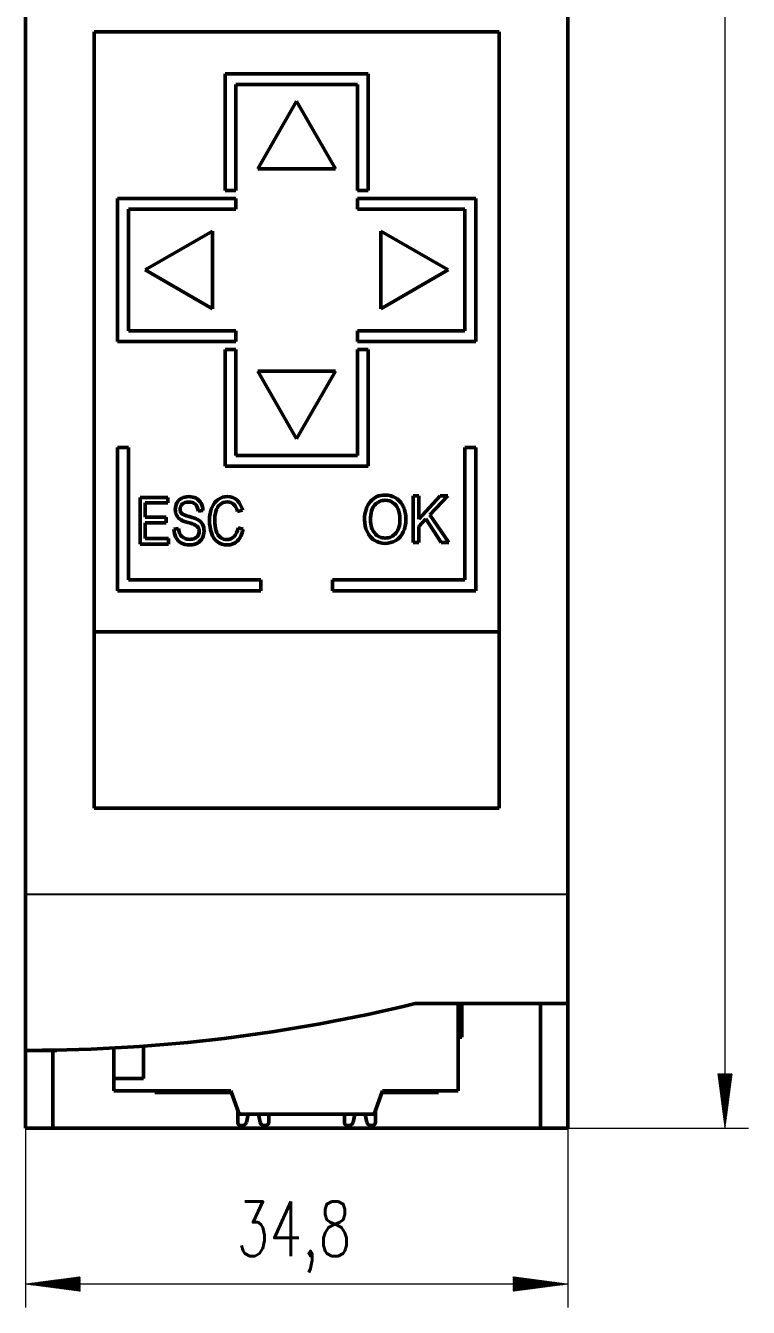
# Model space of a CAD drawing. Header units: millimetres. Extents: x 0 to 841, y 0 to 594.
# Drawn here: x 446 to 492.4, y 153.4 to 235.7 of the extents above; entities that cross this region are included whole.
import ezdxf

# ---------------------------------------------------------------- set-up
doc = ezdxf.new("R2010")
doc.units = ezdxf.units.MM
doc.layers.add('1', color=7, linetype='Continuous')
doc.layers.add('106', color=7, linetype='Continuous')
doc.styles.add('latin_extended', font='simplex.shx')

msp = doc.modelspace()

# ---------------------------------------------------------------- hatches: boundary and pattern name
at = {"layer": '106', "linetype": 'Continuous', "lineweight": 13}
h = msp.add_hatch(dxfattribs=at)
h.set_pattern_fill('ANSI31', scale=0.0062, style=0)
h.paths.add_polyline_path([(490.868, 164.937), (490.407, 168.437), (491.328, 168.437)], flags=0)
h = msp.add_hatch(dxfattribs=at)
h.set_pattern_fill('ANSI31', scale=0.0062, style=0)
h.paths.add_polyline_path([(445.968, 154.937), (449.468, 155.398), (449.468, 154.476)], flags=0)
h = msp.add_hatch(dxfattribs=at)
h.set_pattern_fill('ANSI31', scale=0.0062, style=0)
h.paths.add_polyline_path([(480.768, 154.937), (477.268, 154.476), (477.268, 155.398)], flags=0)

# ---------------------------------------------------------------- linework, layer by layer
at = {"layer": '1', "color": 7, "linetype": 'Continuous', "lineweight": 50}
for p, q in [((445.968, 179.937), (445.968, 245.087)), ((480.768, 179.937), (480.768, 245.087)), ((450.368, 185.487), (450.368, 235.337)), ((450.368, 235.337), (476.368, 235.337)), ((476.368, 235.337), (476.368, 185.487)), ((458.768, 232.637), (467.968, 232.637)), ((458.768, 225.137), (458.768, 232.637)), ((467.968, 232.637), (467.968, 225.137)), ((467.268, 231.937), (459.468, 231.937)), ((459.468, 231.937), (459.468, 225.137)), ((467.268, 225.137), (467.268, 231.937)), ((463.368, 230.867), (460.868, 226.537)), ((465.868, 226.537), (463.368, 230.867)), ((460.868, 226.537), (465.868, 226.537)), ((459.468, 225.137), (458.768, 225.137)), ((467.968, 225.137), (467.268, 225.137)), ((451.868, 224.637), (451.868, 215.437)), ((459.468, 224.637), (451.868, 224.637)), ((452.568, 216.137), (452.568, 223.937)), ((452.568, 223.937), (459.468, 223.937)), ((459.468, 223.937), (459.468, 224.637)), ((467.268, 224.637), (474.868, 224.637)), ((467.268, 223.937), (467.268, 224.637)), ((474.168, 223.937), (467.268, 223.937)), ((474.168, 216.137), (474.168, 223.937)), ((474.868, 224.637), (474.868, 215.437)), ((457.968, 222.537), (453.638, 220.037)), ((457.968, 217.537), (457.968, 222.537)), ((473.098, 220.037), (468.768, 222.537)), ((468.768, 222.537), (468.768, 217.537)), ((453.638, 220.037), (457.968, 217.537)), ((468.768, 217.537), (473.098, 220.037)), ((459.468, 216.137), (452.568, 216.137)), ((459.468, 215.437), (459.468, 216.137)), ((467.268, 215.437), (467.268, 216.137)), ((467.268, 216.137), (474.168, 216.137)), ((451.868, 215.437), (459.468, 215.437)), ((458.768, 207.437), (458.768, 214.937)), ((458.768, 214.937), (459.468, 214.937)), ((459.468, 214.937), (459.468, 208.137)), ((474.868, 215.437), (467.268, 215.437)), ((467.268, 208.137), (467.268, 214.937)), ((467.268, 214.937), (467.968, 214.937)), ((467.968, 214.937), (467.968, 207.437)), ((465.868, 213.537), (460.868, 213.537)), ((460.868, 213.537), (463.368, 209.207)), ((463.368, 209.207), (465.868, 213.537)), ((452.568, 208.637), (451.868, 208.637)), ((451.868, 208.637), (451.868, 199.437)), ((452.568, 200.137), (452.568, 208.637)), ((474.868, 208.637), (474.168, 208.637)), ((474.168, 208.637), (474.168, 200.137)), ((474.868, 199.437), (474.868, 208.637)), ((467.968, 207.437), (458.768, 207.437)), ((459.468, 208.137), (467.268, 208.137)), ((453.328, 205.437), (455.092, 205.437)), ((453.328, 202.437), (453.328, 205.437)), ((453.651, 205.083), (453.651, 205.083)), ((453.651, 205.083), (455.092, 205.083)), ((453.651, 205.083), (453.651, 204.164)), ((455.092, 205.083), (453.651, 205.083)), ((455.092, 205.437), (455.092, 205.083)), ((455.092, 205.083), (455.092, 205.083)), ((470.837, 202.537), (470.837, 205.537)), ((470.837, 205.537), (471.204, 205.537)), ((471.204, 204.049), (472.58, 205.537)), ((471.204, 205.537), (471.204, 204.049)), ((471.914, 204.322), (473.077, 205.537)), ((473.077, 205.537), (471.914, 204.322)), ((472.58, 205.537), (473.077, 205.537)), ((473.077, 205.537), (473.077, 205.537)), ((453.651, 204.164), (455, 204.164)), ((455, 204.164), (455, 203.812)), ((455.577, 204.661), (455.577, 204.661)), ((457.042, 204.563), (457.352, 204.592)), ((457.352, 204.592), (457.042, 204.563)), ((457.042, 204.563), (457.042, 204.563)), ((457.352, 204.592), (457.352, 204.592)), ((459.569, 204.522), (459.887, 204.614)), ((459.887, 204.614), (459.569, 204.522)), ((459.569, 204.522), (459.569, 204.522)), ((459.887, 204.614), (459.887, 204.614)), ((471.914, 204.322), (473.128, 202.537)), ((453.651, 203.812), (453.651, 203.812)), ((453.651, 203.812), (455, 203.812)), ((453.651, 203.812), (453.651, 202.791)), ((455, 203.812), (453.651, 203.812)), ((455, 203.812), (455, 203.812)), ((455.484, 203.401), (455.789, 203.433)), ((455.484, 203.401), (455.484, 203.401)), ((455.923, 204.009), (455.923, 204.009)), ((456.828, 203.675), (456.828, 203.675)), ((457.425, 203.284), (457.425, 203.284)), ((457.773, 203.959), (457.773, 203.959)), ((459.606, 203.489), (459.928, 203.389)), ((459.928, 203.389), (459.928, 203.389)), ((467.728, 203.998), (467.728, 203.998)), ((470.379, 204.033), (470.379, 204.033)), ((471.204, 203.576), (471.657, 204.055)), ((471.657, 204.055), (471.204, 203.576)), ((471.204, 203.576), (471.204, 203.576)), ((471.204, 203.576), (471.204, 202.537)), ((471.657, 204.055), (472.644, 202.537)), ((471.657, 204.055), (471.657, 204.055)), ((472.644, 202.537), (471.657, 204.055)), ((453.328, 202.437), (455.148, 202.437)), ((453.328, 202.437), (453.328, 202.437)), ((455.148, 202.437), (453.328, 202.437)), ((453.651, 202.791), (455.148, 202.791)), ((455.148, 202.791), (455.148, 202.437)), ((455.148, 202.437), (455.148, 202.437)), ((455.618, 202.862), (455.618, 202.862)), ((467.887, 203.249), (467.887, 203.249)), ((470.837, 202.537), (470.837, 202.537)), ((470.837, 202.537), (471.204, 202.537)), ((471.204, 202.537), (470.837, 202.537)), ((471.204, 202.537), (471.204, 202.537)), ((472.644, 202.537), (473.128, 202.537)), ((473.128, 202.537), (472.644, 202.537)), ((472.644, 202.537), (472.644, 202.537)), ((473.128, 202.537), (473.128, 202.537)), ((461.068, 200.137), (452.568, 200.137)), ((461.068, 199.437), (461.068, 200.137)), ((465.668, 200.137), (465.668, 199.437)), ((474.168, 200.137), (465.668, 200.137)), ((451.868, 199.437), (461.068, 199.437)), ((465.668, 199.437), (474.868, 199.437)), ((476.368, 196.797), (450.368, 196.797)), ((476.368, 185.487), (450.368, 185.487)), ((445.968, 169.937), (445.968, 179.937)), ((480.768, 172.937), (480.768, 179.937)), ((470.968, 172.937), (480.768, 172.937)), ((473.728, 167.337), (473.728, 172.937)), ((479.012, 164.937), (479.012, 172.937)), ((480.768, 172.937), (480.768, 164.937)), ((473.728, 170.774), (473.968, 170.774)), ((445.968, 169.938), (445.968, 164.937)), ((447.968, 169.937), (445.968, 169.937)), ((445.968, 169.937), (445.968, 169.937)), ((446.269, 169.937), (445.968, 169.937)), ((447.724, 169.952), (447.724, 164.937)), ((447.968, 169.956), (447.968, 169.937)), ((451.628, 170.089), (451.628, 168.137)), ((451.628, 170.089), (451.628, 168.137)), ((453.528, 170.208), (453.528, 168.137)), ((453.528, 168.137), (451.628, 168.137)), ((451.628, 168.137), (451.628, 167.337)), ((451.628, 167.337), (459.133, 167.337)), ((454.268, 167.237), (454.268, 167.337)), ((454.268, 167.237), (455.768, 167.237)), ((455.768, 167.237), (455.768, 167.337)), ((459.169, 167.237), (455.768, 167.237)), ((459.133, 167.337), (459.679, 165.837)), ((468.337, 165.837), (468.883, 167.337)), ((468.846, 167.237), (470.968, 167.237)), ((468.883, 167.337), (473.728, 167.337)), ((470.968, 167.237), (470.968, 167.337)), ((470.968, 167.237), (472.468, 167.237)), ((472.468, 167.237), (472.468, 167.337)), ((459.583, 166.101), (459.583, 165.317)), ((459.679, 165.837), (468.337, 165.837)), ((460.141, 165.313), (460.258, 165.837)), ((460.908, 165.837), (461.024, 165.313)), ((461.583, 165.317), (461.583, 165.837)), ((466.433, 165.317), (466.433, 165.837)), ((467.108, 165.837), (466.991, 165.313)), ((467.874, 165.313), (467.758, 165.837)), ((468.433, 166.101), (468.433, 165.317)), ((447.724, 164.937), (445.968, 164.937)), ((479.012, 164.937), (447.724, 164.937)), ((459.783, 165.117), (459.897, 165.117)), ((461.268, 165.117), (461.383, 165.117)), ((466.747, 165.117), (466.633, 165.117)), ((468.233, 165.117), (468.118, 165.117)), ((480.768, 164.937), (479.012, 164.937))]:
    msp.add_line(p, q, dxfattribs=at)
at = {"layer": '1', "color": 7, "linetype": 'Continuous', "lineweight": 25}
msp.add_line((480.768, 179.937), (445.968, 179.937), dxfattribs=at)
at = {"layer": '1', "color": 7, "linetype": 'Continuous', "lineweight": 50}
for centre, radius, start, end in [((445.968, 275.604), 105.667, 270.16313, 283.68555), ((459.783, 165.317), 0.2, 180, 270), ((459.897, 165.367), 0.25, 270, 347.5), ((461.268, 165.367), 0.25, 192.5, 270), ((461.383, 165.317), 0.2, 270, 360), ((466.633, 165.317), 0.2, 180, 270), ((466.747, 165.367), 0.25, 270, 347.5), ((468.118, 165.367), 0.25, 192.5, 270), ((468.233, 165.317), 0.2, 270, 0)]:
    msp.add_arc(centre, radius, start, end, dxfattribs=at)
for points, knots in [([(455.923, 204.009), (455.807, 204.083), (455.72, 204.177), (455.606, 204.399), (455.577, 204.524), (455.577, 204.813), (455.612, 204.955), (455.752, 205.218), (455.854, 205.317), (456.123, 205.454), (456.272, 205.488), (456.616, 205.488), (456.775, 205.452), (457.052, 205.309), (457.158, 205.204), (457.306, 204.925), (457.346, 204.768), (457.352, 204.592)], [0, 0, 0, 0, 0.1113, 0.1113, 0.222397, 0.222397, 0.344902, 0.344902, 0.467853, 0.467853, 0.591032, 0.591032, 0.727354, 0.727354, 0.863677, 0.863677, 1, 1, 1, 1]), ([(457.042, 204.563), (457.026, 204.753), (456.97, 204.896), (456.778, 205.089), (456.636, 205.138), (456.254, 205.138), (456.111, 205.094), (455.933, 204.918), (455.888, 204.812), (455.888, 204.58), (455.92, 204.492), (456.046, 204.353), (456.207, 204.281), (456.732, 204.135), (456.912, 204.071), (457.152, 203.937), (457.256, 203.834), (457.392, 203.588), (457.425, 203.445), (457.425, 203.125), (457.388, 202.974), (457.24, 202.692), (457.133, 202.582), (456.854, 202.425), (456.698, 202.386), (456.303, 202.386), (456.118, 202.425), (455.82, 202.584), (455.703, 202.703), (455.618, 202.862)], [0, 0, 0, 0, 0.06057, 0.06057, 0.121335, 0.121335, 0.184524, 0.184524, 0.247712, 0.247712, 0.302768, 0.302768, 0.356974, 0.356974, 0.411084, 0.411084, 0.489785, 0.489785, 0.568352, 0.568352, 0.64632, 0.64632, 0.724401, 0.724401, 0.802482, 0.802482, 0.90137, 0.90137, 1, 1, 1, 1]), ([(459.928, 203.389), (459.861, 203.063), (459.739, 202.814), (459.388, 202.471), (459.173, 202.386), (458.656, 202.386), (458.442, 202.452), (458.113, 202.715), (457.988, 202.905), (457.815, 203.405), (457.773, 203.673), (457.773, 204.272), (457.821, 204.544), (458.016, 205.01), (458.154, 205.186), (458.512, 205.428), (458.709, 205.488), (459.168, 205.488), (459.373, 205.412), (459.706, 205.106), (459.821, 204.891), (459.887, 204.614)], [0, 0, 0, 0, 0.090289, 0.090289, 0.180709, 0.180709, 0.274327, 0.274327, 0.368115, 0.368115, 0.461846, 0.461846, 0.564006, 0.564006, 0.666089, 0.666089, 0.768172, 0.768172, 0.883992, 0.883992, 1, 1, 1, 1]), ([(459.569, 204.522), (459.513, 204.74), (459.43, 204.899), (459.215, 205.099), (459.08, 205.149), (458.73, 205.149), (458.573, 205.093), (458.322, 204.872), (458.233, 204.724), (458.131, 204.351), (458.106, 204.16), (458.106, 203.707), (458.136, 203.484), (458.256, 203.103), (458.351, 202.961), (458.605, 202.773), (458.744, 202.726), (459.073, 202.726), (459.226, 202.789), (459.351, 202.918)], [0, 0, 0, 0, 0.085082, 0.085082, 0.17062, 0.17062, 0.268713, 0.268713, 0.366807, 0.366807, 0.465201, 0.465201, 0.591622, 0.591622, 0.718138, 0.718138, 0.844976, 0.844976, 1, 1, 1, 1]), ([(467.887, 203.249), (467.781, 203.485), (467.728, 203.735), (467.728, 204.496), (467.852, 204.886), (468.346, 205.45), (468.665, 205.59), (469.311, 205.591), (469.542, 205.524), (469.953, 205.259), (470.11, 205.075), (470.218, 204.838)], [0, 0, 0, 0, 0.137771, 0.137771, 0.398219, 0.398219, 0.658927, 0.658927, 0.82958, 0.82958, 1, 1, 1, 1]), ([(468.387, 204.959), (468.2, 204.766), (468.107, 204.444), (468.107, 203.63), (468.196, 203.346), (468.556, 202.93), (468.781, 202.826), (469.328, 202.826), (469.555, 202.931), (469.733, 203.141)], [0, 0, 0, 0, 0.29279, 0.29279, 0.527102, 0.527102, 0.761098, 0.761098, 1, 1, 1, 1]), ([(469.733, 203.141), (469.912, 203.351), (470.001, 203.649), (470.001, 204.279), (469.963, 204.492), (469.81, 204.856), (469.699, 204.997), (469.405, 205.199), (469.24, 205.249), (468.798, 205.249), (468.575, 205.152), (468.387, 204.959)], [0, 0, 0, 0, 0.264413, 0.264413, 0.43172, 0.43172, 0.598363, 0.598363, 0.764682, 0.764682, 1, 1, 1, 1]), ([(470.218, 204.838), (470.325, 204.601), (470.379, 204.333), (470.379, 203.729), (470.323, 203.457), (470.096, 202.976), (469.935, 202.794), (469.519, 202.547), (469.294, 202.486), (468.793, 202.486), (468.56, 202.554), (468.148, 202.827), (467.993, 203.013), (467.887, 203.249)], [0, 0, 0, 0, 0.15982, 0.15982, 0.321927, 0.321927, 0.484374, 0.484374, 0.647148, 0.647148, 0.823743, 0.823743, 1, 1, 1, 1]), ([(455.789, 203.433), (455.803, 203.284), (455.836, 203.16), (455.942, 202.968), (456.024, 202.89), (456.245, 202.772), (456.37, 202.742), (456.632, 202.742), (456.741, 202.764), (456.928, 202.855), (456.999, 202.916), (457.091, 203.073), (457.114, 203.158), (457.114, 203.346), (457.092, 203.428), (457.003, 203.568), (456.93, 203.627), (456.828, 203.675)], [0, 0, 0, 0, 0.133443, 0.133443, 0.267837, 0.267837, 0.402542, 0.402542, 0.522225, 0.522225, 0.641091, 0.641091, 0.759956, 0.759956, 0.879603, 0.879603, 1, 1, 1, 1]), ([(456.828, 203.675), (456.762, 203.707), (456.618, 203.755), (456.17, 203.888), (456.013, 203.95), (455.923, 204.009)], [0, 0, 0, 0, 0.5, 0.5, 1, 1, 1, 1]), ([(455.923, 204.009), (456.013, 203.95), (456.17, 203.888), (456.618, 203.755), (456.762, 203.707), (456.828, 203.675)], [0, 0, 0, 0, 0.5, 0.5, 1, 1, 1, 1]), ([(473.968, 170.987), (473.968, 171.674), (473.968, 172.335), (473.968, 172.914), (473.968, 172.951)], [0, 0, 0, 0, 0.934726, 1, 1, 1, 1])]:
    msp.add_open_spline(points, degree=3, knots=knots, dxfattribs=at)
for points in [[(455.618, 202.862), (455.533, 203.02), (455.489, 203.2), (455.484, 203.401)], [(459.351, 202.918), (459.477, 203.046), (459.562, 203.236), (459.606, 203.489)], [(455.521, 203.117), (455.543, 203.026), (455.575, 202.941), (455.618, 202.862)], [(473.968, 170.774), (473.968, 170.775), (473.968, 170.845), (473.968, 170.987)]]:
    msp.add_open_spline(points, degree=3, dxfattribs=at)
at = {"layer": '1', "color": 7, "linetype": 'Continuous', "lineweight": 25}
msp.add_open_spline([(473.728, 170.987), (473.968, 170.987)], degree=1, dxfattribs=at)
at = {"layer": '106', "color": 7, "linetype": 'Continuous', "lineweight": 13}
for p, q in [((490.868, 164.937), (490.868, 311.937)), ((445.968, 164.937), (445.968, 153.437)), ((480.768, 164.937), (480.768, 153.437)), ((480.768, 164.937), (492.368, 164.937)), ((445.968, 154.937), (480.768, 154.937))]:
    msp.add_line(p, q, dxfattribs=at)

# ---------------------------------------------------------------- texts
at = {"layer": '106', "color": 7, "linetype": 'Continuous', "lineweight": 18, "insert": (459.52, 155.665), "char_height": 3.5, "attachment_point": 7, "line_spacing_factor": 0.963855, "style": 'latin_extended'}
msp.add_mtext('\\W0.7009;34,8', dxfattribs=at)

doc.saveas('drawing.dxf')
